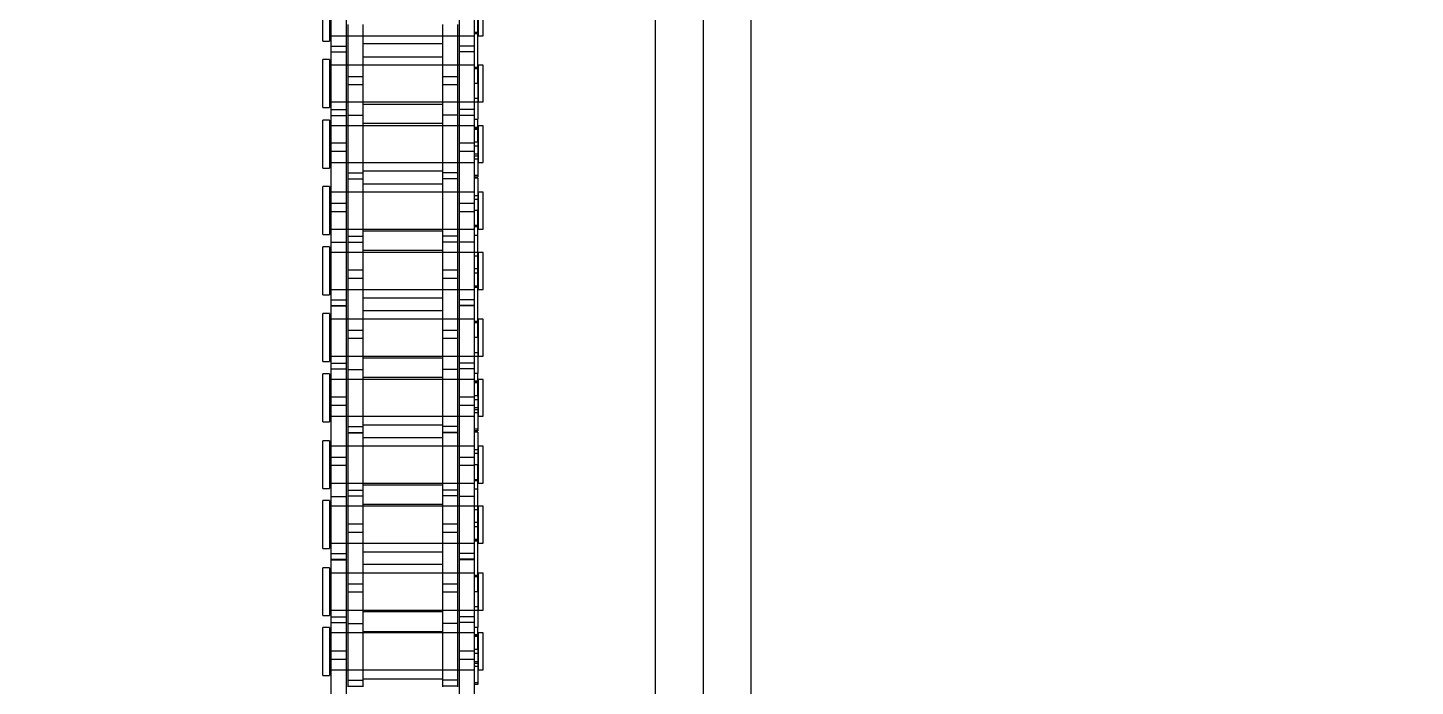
# Model space of a CAD drawing. Header units: metres. Extents: x 0 to 63075, y 0 to 44550.
# Drawn here: x 14112 to 14250.6, y 30981.1 to 31046.9 of the extents above; entities that cross this region are included whole.
import ezdxf

# ---------------------------------------------------------------- set-up
doc = ezdxf.new("R2010")
doc.units = ezdxf.units.M
doc.header["$LTSCALE"] = 75
doc.linetypes.add('HIDDEN2', pattern=[4.7625, 3.175, -1.5875])
for name, color, linetype in [('SDM', 7, 'Continuous'), ('SL1', 8, 'Continuous'), ('SL4', 4, 'Continuous'), ('ST1', 7, 'HIDDEN2')]:
    doc.layers.add(name, color=color, linetype=linetype)

# ---------------------------------------------------------------- blocks, each defined once
blk = doc.blocks.new('A$C52ce5e24')
at = {"layer": 'SL1'}
for radius, start, end in [(1221.5, 124.20985, 67.29436), (1158, 126.37415, 69.37001), (1150, 126.66829, 69.21988)]:
    blk.add_arc((6551.95, 10099.98), radius, start, end, dxfattribs=at)
blk = doc.blocks.new('A$Cb6dca9d5')
at = {"layer": 'SL4'}
for p, q in [((337.77, 4619.72), (337.77, 3669.71)), ((328.24, 3669.71), (328.24, 4459.48))]:
    blk.add_line(p, q, dxfattribs=at)
at = {"layer": 'ST1'}
for p, q in [((333, 4669.71), (333, 3669.71)), ((328.24, 3669.71), (328.24, 4459.48)), ((310.49, 4301.57), (310.49, 4314.27)), ((295, 4305.8), (295, 4310.59)), ((295.66, 4310.59), (295.66, 4305.8)), ((295.84, 4304.75), (295.84, 4311.1)), ((297.36, 4304.75), (297.36, 4311.1)), ((308.64, 4304.75), (308.64, 4311.1)), ((310.16, 4304.75), (310.16, 4311.1)), ((310.53, 4310.04), (310.53, 4306.35)), ((311, 4306.35), (311, 4310.04)), ((297.51, 4298.4), (297.51, 4307.49)), ((299.03, 4298.4), (299.03, 4307.49)), ((306.97, 4298.4), (306.97, 4307.49)), ((308.48, 4298.4), (308.48, 4307.49)), ((295.66, 4306.35), (310.16, 4306.35)), ((295.84, 4306.35), (297.36, 4306.35)), ((297.51, 4306.35), (299.03, 4306.35)), ((299.03, 4306.35), (306.97, 4306.35)), ((306.97, 4306.35), (308.48, 4306.35)), ((308.64, 4306.35), (310.16, 4306.35)), ((310.16, 4306.72), (310.53, 4306.72)), ((310.49, 4306.63), (310.16, 4306.63)), ((310.49, 4306.53), (310.16, 4306.53)), ((310.53, 4306.35), (311, 4306.35)), ((295, 4305.8), (295.66, 4305.8)), ((295.66, 4305.8), (295.66, 4305.8)), ((295.84, 4305.32), (297.36, 4305.32)), ((295.84, 4304.75), (297.36, 4304.75)), ((295.84, 4295.65), (295.84, 4304.75)), ((295.84, 4304.73), (297.36, 4304.73)), ((297.36, 4295.65), (297.36, 4304.75)), ((306.97, 4305.53), (299.03, 4305.53)), ((310.16, 4305.32), (308.64, 4305.32)), ((310.16, 4304.75), (308.64, 4304.75)), ((308.64, 4295.65), (308.64, 4304.75)), ((310.16, 4304.73), (308.64, 4304.73)), ((310.16, 4295.65), (310.16, 4304.75)), ((295, 4299.18), (295, 4303.97)), ((295.66, 4303.97), (295, 4303.97)), ((295.66, 4303.97), (295.66, 4299.18)), ((310.16, 4303.42), (295.66, 4303.42)), ((297.36, 4303.42), (295.84, 4303.42)), ((299.03, 4303.42), (297.51, 4303.42)), ((299.03, 4304.23), (306.97, 4304.23)), ((306.97, 4303.42), (299.03, 4303.42)), ((308.48, 4303.42), (306.97, 4303.42)), ((310.16, 4303.42), (308.64, 4303.42)), ((310.49, 4303.19), (310.16, 4303.19)), ((310.53, 4303.05), (310.16, 4303.05)), ((310.53, 4303.42), (310.53, 4299.73)), ((311, 4303.42), (310.53, 4303.42)), ((311, 4299.73), (311, 4303.42)), ((297.51, 4302.27), (299.03, 4302.27)), ((306.97, 4302.27), (308.48, 4302.27)), ((299.03, 4301.44), (297.51, 4301.44)), ((308.48, 4301.44), (306.97, 4301.44)), ((310.49, 4301.57), (310.16, 4301.57)), ((310.49, 4301.57), (310.49, 4298.02)), ((295, 4299.18), (295.66, 4299.18)), ((295.66, 4299.73), (310.16, 4299.73)), ((295.84, 4299.73), (297.36, 4299.73)), ((295.84, 4298.98), (297.36, 4298.98)), ((297.51, 4299.73), (299.03, 4299.73)), ((299.03, 4299.73), (306.97, 4299.73)), ((306.97, 4299.48), (299.03, 4299.48)), ((306.97, 4299.73), (308.48, 4299.73)), ((308.64, 4299.73), (310.49, 4299.73)), ((310.16, 4298.98), (308.64, 4298.98)), ((310.16, 4300.1), (310.53, 4300.1)), ((310.53, 4299.73), (311, 4299.73)), ((295, 4293.12), (295, 4297.91)), ((295.66, 4297.91), (295, 4297.91)), ((295.66, 4297.91), (295.66, 4293.12)), ((295.84, 4298.39), (297.36, 4298.39)), ((297.51, 4298.4), (299.03, 4298.4)), ((297.51, 4292.05), (297.51, 4298.4)), ((299.03, 4292.05), (299.03, 4298.4)), ((299.03, 4297.61), (306.97, 4297.61)), ((308.48, 4298.4), (306.97, 4298.4)), ((306.97, 4292.05), (306.97, 4298.4)), ((308.48, 4292.05), (308.48, 4298.4)), ((310.16, 4298.39), (308.64, 4298.39)), ((310.16, 4298.02), (310.49, 4298.02)), ((310.49, 4295.72), (310.49, 4298.02)), ((310.16, 4297.36), (295.66, 4297.36)), ((297.36, 4297.36), (295.84, 4297.36)), ((299.03, 4297.36), (297.51, 4297.36)), ((306.97, 4297.36), (299.03, 4297.36)), ((308.48, 4297.36), (306.97, 4297.36)), ((310.16, 4297.36), (308.64, 4297.36)), ((310.49, 4297.18), (310.16, 4297.18)), ((310.49, 4297.08), (310.16, 4297.08)), ((310.53, 4296.99), (310.16, 4296.99)), ((310.53, 4297.36), (310.53, 4293.67)), ((311, 4297.36), (310.53, 4297.36)), ((311, 4293.67), (311, 4297.36)), ((295.84, 4294.79), (295.84, 4295.65)), ((295.84, 4295.65), (297.36, 4295.65)), ((295.84, 4285.7), (295.84, 4294.79)), ((297.36, 4294.79), (295.84, 4294.79)), ((297.36, 4294.79), (297.36, 4295.65)), ((297.36, 4285.7), (297.36, 4294.79)), ((308.64, 4294.79), (308.64, 4295.65)), ((308.64, 4295.65), (310.16, 4295.65)), ((308.64, 4285.7), (308.64, 4294.79)), ((310.16, 4294.79), (308.64, 4294.79)), ((310.49, 4295.72), (310.16, 4295.72)), ((310.16, 4294.79), (310.16, 4295.65)), ((310.49, 4295.31), (310.16, 4295.31)), ((310.16, 4285.7), (310.16, 4294.79)), ((310.49, 4295.72), (310.49, 4292.38)), ((295.66, 4293.67), (310.16, 4293.67)), ((295.84, 4293.67), (297.36, 4293.67)), ((297.51, 4293.67), (299.03, 4293.67)), ((299.03, 4293.67), (306.97, 4293.67)), ((306.97, 4293.67), (308.48, 4293.67)), ((308.64, 4293.67), (310.16, 4293.67)), ((310.49, 4294.5), (310.16, 4294.5)), ((310.49, 4294.32), (310.16, 4294.32)), ((310.16, 4294.04), (310.53, 4294.04)), ((310.53, 4293.67), (311, 4293.67)), ((295, 4293.12), (295.66, 4293.12)), ((295.66, 4293.12), (295.66, 4293.12)), ((297.51, 4292.05), (299.03, 4292.05)), ((297.51, 4292.05), (299.03, 4292.05)), ((297.51, 4282.95), (297.51, 4292.05)), ((297.51, 4292.64), (299.03, 4292.64)), ((299.03, 4282.95), (299.03, 4292.05)), ((306.97, 4292.83), (299.03, 4292.83)), ((308.48, 4292.64), (306.97, 4292.64)), ((308.48, 4292.05), (306.97, 4292.05)), ((306.97, 4282.95), (306.97, 4292.05)), ((308.48, 4292.05), (306.97, 4292.05)), ((308.48, 4282.95), (308.48, 4292.05)), ((310.49, 4292.38), (310.16, 4292.38)), ((310.49, 4292.2), (310.16, 4292.2)), ((310.49, 4292.11), (310.16, 4292.11)), ((310.49, 4292.38), (310.49, 4292.2)), ((310.49, 4292.11), (310.49, 4288.87)), ((295, 4286.48), (295, 4291.27)), ((295.66, 4291.27), (295, 4291.27)), ((295.66, 4291.27), (295.66, 4286.48)), ((310.16, 4290.72), (295.66, 4290.72)), ((297.36, 4290.72), (295.84, 4290.72)), ((299.03, 4290.72), (297.51, 4290.72)), ((299.03, 4291.56), (306.97, 4291.56)), ((306.97, 4290.72), (299.03, 4290.72)), ((308.48, 4290.72), (306.97, 4290.72)), ((310.16, 4290.72), (308.64, 4290.72)), ((310.53, 4290.72), (310.53, 4287.03)), ((311, 4290.72), (310.53, 4290.72)), ((311, 4287.03), (311, 4290.72)), ((295.84, 4289.6), (297.36, 4289.6)), ((308.64, 4289.6), (310.16, 4289.6)), ((310.53, 4290.35), (310.16, 4290.35)), ((310.49, 4289.98), (310.16, 4289.98)), ((297.36, 4288.76), (295.84, 4288.76)), ((310.16, 4288.76), (308.64, 4288.76)), ((310.49, 4288.87), (310.16, 4288.87)), ((310.49, 4276.17), (310.49, 4288.87)), ((295, 4286.48), (295.66, 4286.48)), ((295.66, 4287.03), (310.16, 4287.03)), ((295.84, 4287.03), (297.36, 4287.03)), ((297.51, 4287.03), (299.03, 4287.03)), ((299.03, 4287.03), (306.97, 4287.03)), ((306.97, 4286.8), (299.03, 4286.8)), ((306.97, 4287.03), (308.48, 4287.03)), ((308.64, 4287.03), (310.16, 4287.03)), ((310.16, 4287.4), (310.53, 4287.4)), ((310.49, 4287.26), (310.16, 4287.26)), ((310.53, 4287.03), (311, 4287.03)), ((295, 4280.44), (295, 4285.24)), ((295.66, 4285.24), (295, 4285.24)), ((295.66, 4285.24), (295.66, 4280.44)), ((295.84, 4285.7), (297.36, 4285.7)), ((295.84, 4279.35), (295.84, 4285.7)), ((297.36, 4279.35), (297.36, 4285.7)), ((297.51, 4285.71), (299.03, 4285.71)), ((297.51, 4286.3), (299.03, 4286.3)), ((308.48, 4286.3), (306.97, 4286.3)), ((308.48, 4285.71), (306.97, 4285.71)), ((310.16, 4285.7), (308.64, 4285.7)), ((308.64, 4279.35), (308.64, 4285.7)), ((310.49, 4286.39), (310.16, 4286.39)), ((310.16, 4279.35), (310.16, 4285.7)), ((310.16, 4284.68), (295.66, 4284.68)), ((297.36, 4284.68), (295.84, 4284.68)), ((299.03, 4284.68), (297.51, 4284.68)), ((299.03, 4284.91), (306.97, 4284.91)), ((306.97, 4284.68), (299.03, 4284.68)), ((308.48, 4284.68), (306.97, 4284.68)), ((310.49, 4284.68), (308.64, 4284.68)), ((310.53, 4284.31), (310.16, 4284.31)), ((310.53, 4284.68), (310.53, 4280.99)), ((311, 4284.68), (310.53, 4284.68)), ((311, 4280.99), (311, 4284.68)), ((297.51, 4282.09), (297.51, 4282.95)), ((297.51, 4282.95), (299.03, 4282.95)), ((299.03, 4282.09), (299.03, 4282.95)), ((306.97, 4282.09), (306.97, 4282.95)), ((306.97, 4282.95), (308.48, 4282.95)), ((308.48, 4282.09), (308.48, 4282.95)), ((310.49, 4283.05), (310.16, 4283.05)), ((310.49, 4282.63), (310.16, 4282.63)), ((295.66, 4280.99), (310.16, 4280.99)), ((295.84, 4280.99), (297.36, 4280.99)), ((297.51, 4273), (297.51, 4282.09)), ((299.03, 4282.09), (297.51, 4282.09)), ((297.51, 4280.99), (299.03, 4280.99)), ((299.03, 4273), (299.03, 4282.09)), ((299.03, 4280.99), (306.97, 4280.99)), ((306.97, 4273), (306.97, 4282.09)), ((308.48, 4282.09), (306.97, 4282.09)), ((306.97, 4280.99), (308.48, 4280.99)), ((308.48, 4273), (308.48, 4282.09)), ((308.64, 4280.99), (310.16, 4280.99)), ((310.16, 4281.36), (310.53, 4281.36)), ((310.49, 4281.27), (310.16, 4281.27)), ((310.49, 4281.17), (310.16, 4281.17)), ((310.53, 4280.99), (311, 4280.99)), ((295, 4280.44), (295.66, 4280.44)), ((295.66, 4280.44), (295.66, 4280.44)), ((295.84, 4279.96), (297.36, 4279.96)), ((306.97, 4280.13), (299.03, 4280.13)), ((310.16, 4279.96), (308.64, 4279.96)), ((295, 4273.78), (295, 4278.57)), ((295.66, 4278.57), (295, 4278.57)), ((295.66, 4278.57), (295.66, 4273.78)), ((295.84, 4279.38), (297.36, 4279.38)), ((295.84, 4279.35), (297.36, 4279.35)), ((295.84, 4270.25), (295.84, 4279.35)), ((297.36, 4270.25), (297.36, 4279.35)), ((299.03, 4278.88), (306.97, 4278.88)), ((310.16, 4279.38), (308.64, 4279.38)), ((310.16, 4279.35), (308.64, 4279.35)), ((308.64, 4270.25), (308.64, 4279.35)), ((310.16, 4270.25), (310.16, 4279.35)), ((310.16, 4278.02), (295.66, 4278.02)), ((297.36, 4278.02), (295.84, 4278.02)), ((299.03, 4278.02), (297.51, 4278.02)), ((297.51, 4276.92), (299.03, 4276.92)), ((306.97, 4278.02), (299.03, 4278.02)), ((308.48, 4278.02), (306.97, 4278.02)), ((306.97, 4276.92), (308.48, 4276.92)), ((310.16, 4278.02), (308.64, 4278.02)), ((310.49, 4277.79), (310.16, 4277.79)), ((310.53, 4277.65), (310.16, 4277.65)), ((310.53, 4278.02), (310.53, 4274.33)), ((311, 4278.02), (310.53, 4278.02)), ((311, 4274.33), (311, 4278.02)), ((299.03, 4276.08), (297.51, 4276.08)), ((308.48, 4276.08), (306.97, 4276.08)), ((310.49, 4276.17), (310.16, 4276.17)), ((310.49, 4276.17), (310.49, 4272.62)), ((295.66, 4274.33), (310.16, 4274.33)), ((295.84, 4274.33), (297.36, 4274.33)), ((297.51, 4274.33), (299.03, 4274.33)), ((299.03, 4274.33), (306.97, 4274.33)), ((306.97, 4274.12), (299.03, 4274.12)), ((306.97, 4274.33), (308.48, 4274.33)), ((308.64, 4274.33), (310.49, 4274.33)), ((310.16, 4274.7), (310.53, 4274.7)), ((310.53, 4274.33), (311, 4274.33)), ((295, 4273.78), (295.66, 4273.78)), ((295, 4267.76), (295, 4272.56)), ((295.66, 4272.56), (295, 4272.56)), ((295.66, 4272.56), (295.66, 4267.76)), ((295.84, 4273.62), (297.36, 4273.62)), ((295.84, 4273.04), (297.36, 4273.04)), ((297.51, 4273), (299.03, 4273)), ((297.51, 4266.65), (297.51, 4273)), ((299.03, 4266.65), (299.03, 4273)), ((308.48, 4273), (306.97, 4273)), ((306.97, 4266.65), (306.97, 4273)), ((308.48, 4266.65), (308.48, 4273)), ((310.16, 4273.62), (308.64, 4273.62)), ((310.16, 4273.04), (308.64, 4273.04)), ((310.16, 4272.62), (310.49, 4272.62)), ((310.49, 4270.37), (310.49, 4272.62)), ((310.16, 4272), (295.66, 4272)), ((297.36, 4272), (295.84, 4272)), ((299.03, 4272), (297.51, 4272)), ((299.03, 4272.21), (306.97, 4272.21)), ((306.97, 4272), (299.03, 4272)), ((308.48, 4272), (306.97, 4272)), ((310.16, 4272), (308.64, 4272)), ((310.49, 4271.83), (310.16, 4271.83)), ((310.49, 4271.72), (310.16, 4271.72)), ((310.53, 4271.64), (310.16, 4271.64)), ((310.53, 4272), (310.53, 4268.31)), ((311, 4272), (310.53, 4272)), ((311, 4268.31), (311, 4272)), ((295.84, 4269.39), (295.84, 4270.25)), ((295.84, 4270.25), (297.36, 4270.25)), ((297.36, 4269.39), (297.36, 4270.25)), ((308.64, 4269.39), (308.64, 4270.25)), ((308.64, 4270.25), (310.16, 4270.25)), ((310.49, 4270.37), (310.16, 4270.37)), ((310.16, 4269.39), (310.16, 4270.25)), ((310.49, 4269.95), (310.16, 4269.95)), ((310.49, 4270.37), (310.49, 4267.02)), ((295.84, 4260.3), (295.84, 4269.39)), ((297.36, 4269.39), (295.84, 4269.39)), ((297.36, 4260.3), (297.36, 4269.39)), ((308.64, 4260.3), (308.64, 4269.39)), ((310.16, 4269.39), (308.64, 4269.39)), ((310.16, 4260.3), (310.16, 4269.39)), ((310.49, 4269.14), (310.16, 4269.14)), ((310.49, 4268.97), (310.16, 4268.97)), ((310.16, 4268.68), (310.53, 4268.68)), ((295, 4267.76), (295.66, 4267.76)), ((295.66, 4268.31), (310.16, 4268.31)), ((295.66, 4267.76), (295.66, 4267.76)), ((295.84, 4268.31), (297.36, 4268.31)), ((297.51, 4268.31), (299.03, 4268.31)), ((297.51, 4267.28), (299.03, 4267.28)), ((299.03, 4268.31), (306.97, 4268.31)), ((306.97, 4267.43), (299.03, 4267.43)), ((306.97, 4268.31), (308.48, 4268.31)), ((308.48, 4267.28), (306.97, 4267.28)), ((308.64, 4268.31), (310.16, 4268.31)), ((310.49, 4267.02), (310.16, 4267.02)), ((310.49, 4267.02), (310.49, 4266.85)), ((310.53, 4268.31), (311, 4268.31)), ((295, 4261.08), (295, 4265.87)), ((295.66, 4265.87), (295, 4265.87)), ((295.66, 4265.87), (295.66, 4261.08)), ((297.51, 4266.7), (299.03, 4266.7)), ((297.51, 4266.65), (299.03, 4266.65)), ((297.51, 4257.55), (297.51, 4266.65)), ((299.03, 4257.55), (299.03, 4266.65)), ((299.03, 4266.2), (306.97, 4266.2)), ((308.48, 4266.7), (306.97, 4266.7)), ((308.48, 4266.65), (306.97, 4266.65)), ((306.97, 4257.55), (306.97, 4266.65)), ((308.48, 4257.55), (308.48, 4266.65)), ((310.49, 4266.85), (310.16, 4266.85)), ((310.49, 4266.71), (310.16, 4266.71)), ((310.49, 4266.71), (310.49, 4263.47)), ((310.16, 4265.32), (295.66, 4265.32)), ((297.36, 4265.32), (295.84, 4265.32)), ((295.84, 4264.24), (297.36, 4264.24)), ((299.03, 4265.32), (297.51, 4265.32)), ((306.97, 4265.32), (299.03, 4265.32)), ((308.48, 4265.32), (306.97, 4265.32)), ((310.16, 4265.32), (308.64, 4265.32)), ((308.64, 4264.24), (310.16, 4264.24)), ((310.53, 4264.95), (310.16, 4264.95)), ((310.49, 4264.58), (310.16, 4264.58)), ((310.53, 4265.32), (310.53, 4261.63)), ((311, 4265.32), (310.53, 4265.32)), ((311, 4261.63), (311, 4265.32)), ((297.36, 4263.4), (295.84, 4263.4)), ((310.16, 4263.4), (308.64, 4263.4)), ((310.49, 4263.47), (310.16, 4263.47)), ((310.49, 4250.77), (310.49, 4263.47)), ((295.66, 4261.63), (310.16, 4261.63)), ((295.84, 4261.63), (297.36, 4261.63)), ((297.51, 4261.63), (299.03, 4261.63)), ((299.03, 4261.63), (306.97, 4261.63)), ((306.97, 4261.63), (308.48, 4261.63)), ((308.64, 4261.63), (310.16, 4261.63)), ((310.16, 4262), (310.53, 4262)), ((310.49, 4261.86), (310.16, 4261.86)), ((310.53, 4261.63), (311, 4261.63)), ((295, 4261.08), (295.66, 4261.08)), ((295.84, 4260.3), (297.36, 4260.3)), ((295.84, 4253.95), (295.84, 4260.3)), ((297.36, 4253.95), (297.36, 4260.3)), ((297.51, 4260.94), (299.03, 4260.94)), ((297.51, 4260.36), (299.03, 4260.36)), ((306.97, 4261.44), (299.03, 4261.44)), ((308.48, 4260.94), (306.97, 4260.94)), ((308.48, 4260.36), (306.97, 4260.36)), ((310.16, 4260.3), (308.64, 4260.3)), ((308.64, 4253.95), (308.64, 4260.3)), ((310.49, 4261.03), (310.16, 4261.03)), ((310.16, 4253.95), (310.16, 4260.3)), ((295, 4255.08), (295, 4259.88)), ((295.66, 4259.88), (295, 4259.88)), ((295.66, 4259.88), (295.66, 4255.09)), ((310.16, 4259.33), (295.66, 4259.33)), ((297.36, 4259.33), (295.84, 4259.33)), ((299.03, 4259.33), (297.51, 4259.33)), ((299.03, 4259.51), (306.97, 4259.51)), ((306.97, 4259.33), (299.03, 4259.33)), ((308.48, 4259.33), (306.97, 4259.33)), ((310.49, 4259.33), (308.64, 4259.33)), ((310.53, 4258.96), (310.16, 4258.96)), ((310.53, 4259.33), (310.53, 4255.64)), ((311, 4259.33), (310.53, 4259.33)), ((311, 4255.64), (311, 4259.33)), ((297.51, 4256.69), (297.51, 4257.55)), ((297.51, 4257.55), (299.03, 4257.55)), ((299.03, 4256.69), (299.03, 4257.55)), ((306.97, 4256.69), (306.97, 4257.55)), ((306.97, 4257.55), (308.48, 4257.55)), ((308.48, 4256.69), (308.48, 4257.55)), ((310.49, 4257.69), (310.16, 4257.69)), ((297.51, 4247.6), (297.51, 4256.69)), ((299.03, 4256.69), (297.51, 4256.69)), ((299.03, 4247.6), (299.03, 4256.69)), ((306.97, 4247.6), (306.97, 4256.69)), ((308.48, 4256.69), (306.97, 4256.69)), ((308.48, 4247.6), (308.48, 4256.69)), ((310.49, 4257.27), (310.16, 4257.27)), ((310.16, 4256.01), (310.53, 4256.01)), ((310.49, 4255.92), (310.16, 4255.92)), ((295, 4255.08), (295.66, 4255.08)), ((295.66, 4255.64), (310.16, 4255.64)), ((295.66, 4255.09), (295.66, 4255.08)), ((295.84, 4255.64), (297.36, 4255.64)), ((295.84, 4254.6), (297.36, 4254.6)), ((297.51, 4255.64), (299.03, 4255.64)), ((299.03, 4255.64), (306.97, 4255.64)), ((306.97, 4254.73), (299.03, 4254.73)), ((306.97, 4255.64), (308.48, 4255.64)), ((308.64, 4255.64), (310.16, 4255.64)), ((310.16, 4254.6), (308.64, 4254.6)), ((310.49, 4255.81), (310.16, 4255.81)), ((310.53, 4255.64), (311, 4255.64)), ((295, 4248.38), (295, 4253.17)), ((295.66, 4253.17), (295, 4253.17)), ((295.66, 4253.17), (295.66, 4248.38)), ((295.84, 4254.02), (297.36, 4254.02)), ((295.84, 4253.95), (297.36, 4253.95)), ((295.84, 4244.85), (295.84, 4253.95)), ((297.36, 4244.85), (297.36, 4253.95)), ((299.03, 4253.52), (306.97, 4253.52)), ((310.16, 4254.02), (308.64, 4254.02)), ((310.16, 4253.95), (308.64, 4253.95)), ((308.64, 4244.85), (308.64, 4253.95)), ((310.16, 4244.85), (310.16, 4253.95)), ((310.16, 4252.62), (295.66, 4252.62)), ((297.36, 4252.62), (295.84, 4252.62)), ((299.03, 4252.62), (297.51, 4252.62)), ((306.97, 4252.62), (299.03, 4252.62)), ((308.48, 4252.62), (306.97, 4252.62)), ((310.16, 4252.62), (308.64, 4252.62)), ((310.49, 4252.39), (310.16, 4252.39)), ((310.53, 4252.25), (310.16, 4252.25)), ((310.53, 4252.62), (310.53, 4248.93)), ((311, 4252.62), (310.53, 4252.62)), ((311, 4248.93), (311, 4252.62)), ((297.51, 4251.56), (299.03, 4251.56)), ((299.03, 4250.72), (297.51, 4250.72)), ((306.97, 4251.56), (308.48, 4251.56)), ((308.48, 4250.72), (306.97, 4250.72)), ((310.49, 4250.77), (310.16, 4250.77)), ((310.49, 4250.77), (310.49, 4247.22)), ((310.16, 4249.3), (310.53, 4249.3)), ((295, 4248.38), (295.66, 4248.38)), ((295.66, 4248.93), (310.16, 4248.93)), ((295.84, 4248.93), (297.36, 4248.93)), ((295.84, 4248.26), (297.36, 4248.26)), ((295.84, 4247.68), (297.36, 4247.68)), ((297.51, 4248.93), (299.03, 4248.93)), ((297.51, 4247.6), (299.03, 4247.6)), ((297.51, 4241.25), (297.51, 4247.6)), ((299.03, 4241.25), (299.03, 4247.6)), ((299.03, 4248.93), (306.97, 4248.93)), ((306.97, 4248.76), (299.03, 4248.76)), ((306.97, 4248.93), (308.48, 4248.93)), ((308.48, 4247.6), (306.97, 4247.6)), ((306.97, 4241.25), (306.97, 4247.6)), ((308.48, 4241.25), (308.48, 4247.6)), ((308.64, 4248.93), (310.49, 4248.93)), ((310.16, 4248.26), (308.64, 4248.26)), ((310.16, 4247.68), (308.64, 4247.68)), ((310.53, 4248.93), (311, 4248.93)), ((295, 4242.4), (295, 4247.2)), ((295.66, 4247.2), (295, 4247.2)), ((295.66, 4247.2), (295.66, 4242.41)), ((310.16, 4246.65), (295.66, 4246.65)), ((297.36, 4246.65), (295.84, 4246.65)), ((299.03, 4246.65), (297.51, 4246.65)), ((299.03, 4246.81), (306.97, 4246.81)), ((306.97, 4246.65), (299.03, 4246.65)), ((308.48, 4246.65), (306.97, 4246.65)), ((310.16, 4246.65), (308.64, 4246.65)), ((310.16, 4247.22), (310.49, 4247.22)), ((310.49, 4246.47), (310.16, 4246.47)), ((310.49, 4246.37), (310.16, 4246.37)), ((310.53, 4246.28), (310.16, 4246.28)), ((310.49, 4245.01), (310.49, 4247.22)), ((310.53, 4246.65), (310.53, 4242.96)), ((311, 4246.65), (310.53, 4246.65)), ((311, 4242.96), (311, 4246.65)), ((295.84, 4243.99), (295.84, 4244.85)), ((295.84, 4244.85), (297.36, 4244.85)), ((297.36, 4243.99), (297.36, 4244.85)), ((308.64, 4243.99), (308.64, 4244.85)), ((308.64, 4244.85), (310.16, 4244.85)), ((310.49, 4245.01), (310.16, 4245.01)), ((310.16, 4243.99), (310.16, 4244.85)), ((310.49, 4245.01), (310.49, 4241.66)), ((295.84, 4234.9), (295.84, 4243.99)), ((297.36, 4243.99), (295.84, 4243.99)), ((297.36, 4234.9), (297.36, 4243.99)), ((308.64, 4234.9), (308.64, 4243.99)), ((310.16, 4243.99), (308.64, 4243.99)), ((310.49, 4244.6), (310.16, 4244.6)), ((310.16, 4234.9), (310.16, 4243.99)), ((310.49, 4243.78), (310.16, 4243.78)), ((310.49, 4243.61), (310.16, 4243.61)), ((295, 4242.4), (295.66, 4242.4)), ((295.66, 4242.96), (310.16, 4242.96)), ((295.66, 4242.41), (295.66, 4242.4)), ((295.84, 4242.96), (297.36, 4242.96)), ((297.51, 4242.96), (299.03, 4242.96)), ((299.03, 4242.96), (306.97, 4242.96)), ((306.97, 4242.03), (299.03, 4242.03)), ((306.97, 4242.96), (308.48, 4242.96)), ((308.64, 4242.96), (310.16, 4242.96)), ((310.16, 4243.33), (310.53, 4243.33)), ((310.53, 4242.96), (311, 4242.96)), ((297.51, 4241.93), (299.03, 4241.93)), ((297.51, 4241.34), (299.03, 4241.34)), ((308.48, 4241.93), (306.97, 4241.93)), ((308.48, 4241.34), (306.97, 4241.34)), ((310.49, 4241.66), (310.16, 4241.66)), ((310.49, 4241.49), (310.16, 4241.49)), ((310.49, 4241.66), (310.49, 4241.49))]:
    blk.add_line(p, q, dxfattribs=at)

msp = doc.modelspace()

# ---------------------------------------------------------------- block references
at = {"layer": 'SDM'}
for name, p in [('A$C52ce5e24', (8259.51, 21551.5)), ('A$Cb6dca9d5', (13846.47, 26739.77))]:
    msp.add_blockref(name, p, dxfattribs=at)

doc.saveas('drawing.dxf')
